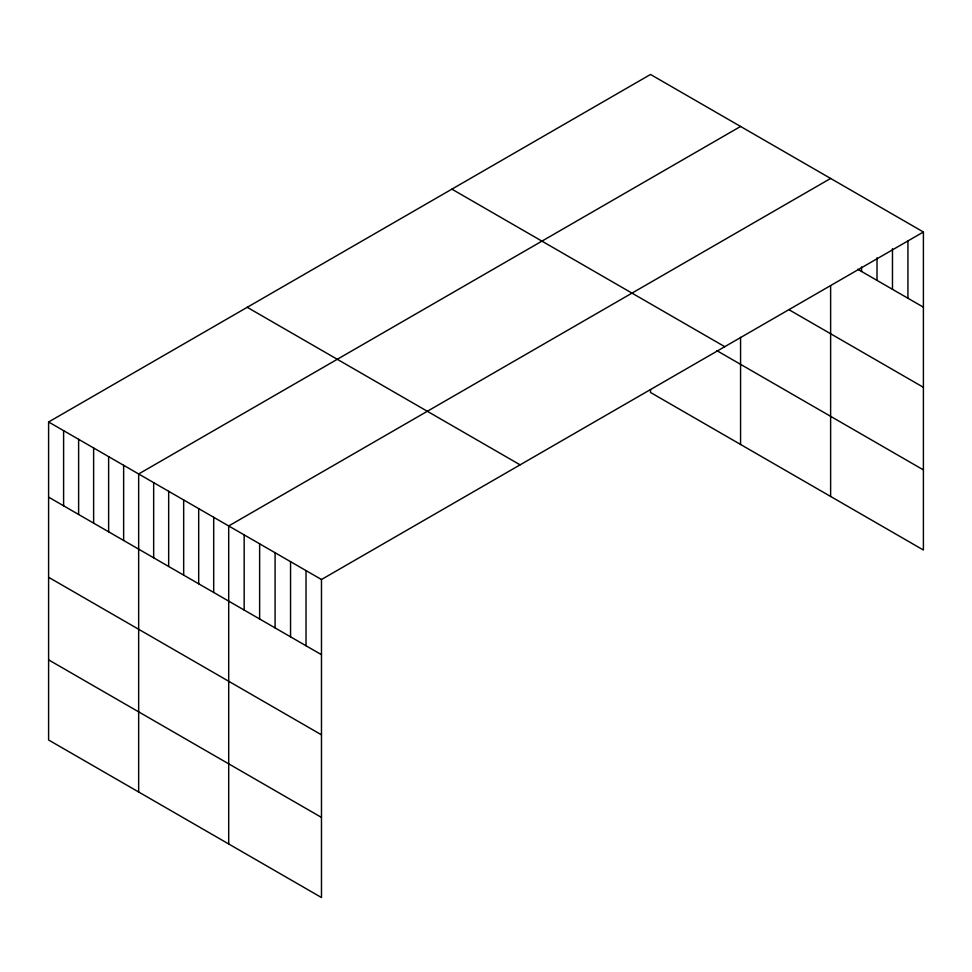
<?xml version="1.0" encoding="UTF-8"?>
<svg xmlns="http://www.w3.org/2000/svg" width="972" height="972" viewBox="0 0 972 972"><rect width="100%" height="100%" fill="white"/><g stroke="black" fill="none" stroke-linecap="round" stroke-linejoin="round"><path stroke-width="1.46" d="M923.4 232.004L321.477 579.519L321.477 897.533L48.6 739.996L48.6 421.982L650.523 74.467L923.4 232.004L923.4 550.018L650.523 392.481L650.523 389.565M740.567 126.457L138.656 473.972L138.656 791.986M830.623 178.447L228.699 525.961L228.699 843.975M857.681 269.232L923.4 307.176M789.349 309.922L923.4 387.318M451.883 189.139L724.772 346.688M716.801 350.613L923.4 469.889M247.228 307.298L520.117 464.847M48.6 421.982L321.477 579.519M48.6 497.142L321.477 654.691M48.6 577.283L321.477 734.832M48.6 659.854L321.477 817.403M907.933 241.117L907.933 298.246M892.478 248.735L892.478 289.316M877.011 257.847L877.011 280.398M861.544 266.96L861.544 271.467M830.623 285.671L830.623 496.461M740.567 337.308L740.567 444.471M306.022 570.6L306.022 645.76M290.555 561.67L290.555 636.83M275.088 552.74L275.088 627.9M259.633 543.81L259.633 618.982M244.166 534.879L244.166 610.052M213.694 517.298L213.694 592.458M198.689 508.623L198.689 583.795M183.672 499.96L183.672 575.132M168.666 491.297L168.666 566.457M153.661 482.634L153.661 557.794M123.638 465.296L123.638 540.468M108.633 456.633L108.633 531.806M93.628 447.971L93.628 523.143M78.623 439.308L78.623 514.467M63.605 430.645L63.605 505.805"/></g></svg>
